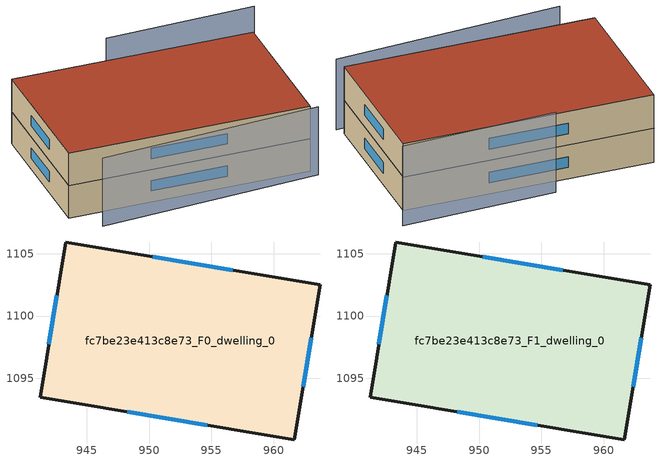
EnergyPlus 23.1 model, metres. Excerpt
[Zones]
fc7be23e413c8e73_F0_dwelling_0
 floor ground (EU_floor_Construction): 963.72,1102.53 961.65,1090.08 941.23,1093.47 943.29,1105.92 z0
 wall outside (EU_wall_Construction): 943.29,1105.92 941.23,1093.47 961.65,1090.08 963.72,1102.53 943.29,1105.92 z0:3
 window (EU_Window_Construction): 942.59,1101.66 941.93,1097.73 / 956.73,1103.69 950.29,1104.76 / 962.36,1094.34 963.01,1098.27 / 948.22,1092.31 954.66,1091.24 z1.03:1.97
fc7be23e413c8e73_F1_dwelling_0
 floor to fc7be23e413c8e73_F0_dwelling_0 (EU_floor_Construction): 963.72,1102.53 961.65,1090.08 941.23,1093.47 943.29,1105.92 z3
 wall outside (EU_wall_Construction): 943.29,1105.92 941.23,1093.47 961.65,1090.08 963.72,1102.53 943.29,1105.92 z3:6
 window (EU_Window_Construction): 942.59,1101.66 941.93,1097.73 / 956.73,1103.69 950.29,1104.76 / 962.36,1094.34 963.01,1098.27 / 948.22,1092.31 954.66,1091.24 z4.03:4.97
 roof outside (EU_roof_Construction): 961.65,1090.08 963.72,1102.53 943.29,1105.92 941.23,1093.47 z6
shading: 942.93,1091 961.9,1089.21 z0:6.3; 964.93,1104.45 952.13,1106.02 z0:7.1
[Building]
EU S2 Campaign: North Axis=0; Terrain=City; Solar Distribution=FullExterior
[Site:Location]
Cape.Town.Intl.AP: Latitude=-33.965; Longitude=18.602; Time Zone=2; Elevation=46
[SizingPeriod:WeatherFileDays]
AnnualSizingPeriod: Begin Month=1; Begin Day of Month=1; End Month=12; End Day of Month=31; Day of Week for Start Day=Monday; Use Weather File Daylight Saving Period=No; Use Weather File Rain and Snow Indicators=No
[MATERIAL]
EU_InternalMass_Material: Roughness=MediumRough; Thickness=0.1; Conductivity=1; Density=1800; Specific Heat=900; Thermal Absorptance=0.9; Solar Absorptance=0.7; Visible Absorptance=0.7
[MATERIAL:NOMASS] Roughness=MediumRough; Thermal Absorptance=0.9; Solar Absorptance=0.7; Visible Absorptance=0.7
Name | Thermal Resistance
EU_wall_NoMass | 0.493876
EU_roof_NoMass | 0.449382
EU_floor_NoMass | 1.25
[WINDOWMATERIAL:SIMPLEGLAZINGSYSTEM]
EU_Window_SimpleGlazing: UFactor=4.4; Solar Heat Gain Coefficient=0.85; Visible Transmittance=0.85
[CONSTRUCTION]
EU_wall_Construction: EU_wall_NoMass
EU_roof_Construction: EU_roof_NoMass
EU_floor_Construction: EU_floor_NoMass
EU_Window_Construction: EU_Window_SimpleGlazing
EU_InternalMass_Construction: EU_InternalMass_Material
[ZONE] Type=1; Multiplier=1; Ceiling Height=autocalculate; Floor Area=autocalculate; Part of Total Floor Area=Yes
Name | Volume
fc7be23e413c8e73_F0_dwelling_0 | 784.295
fc7be23e413c8e73_F1_dwelling_0 | 784.296
[INTERNALMASS] Construction=EU_InternalMass_Construction; Surface Area=261.432
Name | Zone or ZoneList
fc7be23e413c8e73_F0_dwelling_0_EU_InternalMass | fc7be23e413c8e73_F0_dwelling_0
fc7be23e413c8e73_F1_dwelling_0_EU_InternalMass | fc7be23e413c8e73_F1_dwelling_0
[OTHEREQUIPMENT] Fuel Type=Electricity; Design Level Calculation Method=Watts/Area; Power per Zone Floor Area=1; Fraction Latent=0; Fraction Radiant=0; Fraction Lost=0; Carbon Dioxide Generation Rate=0; EndUse Subcategory=EU_Step8_InternalGains
Name | Zone or ZoneList or Space or SpaceList | Schedule
EU_Step8_InternalGain_fc7be23e413c8e73_F0_dwelling_0_f000 | fc7be23e413c8e73_F0_dwelling_0 | EU_Step8_GainSchedule_fc7be23e413c8e73_F0_dwelling_0_f000
EU_Step8_InternalGain_fc7be23e413c8e73_F1_dwelling_0_f000 | fc7be23e413c8e73_F1_dwelling_0 | EU_Step8_GainSchedule_fc7be23e413c8e73_F1_dwelling_0_f000
[ZONEVENTILATION:DESIGNFLOWRATE] Schedule=EU_AlwaysOn; Design Flow Rate Calculation Method=AirChanges/Hour; Air Changes per Hour=0.64; Ventilation Type=Natural; Fan Pressure Rise=0; Fan Total Efficiency=1; Constant Term Coefficient=1; Temperature Term Coefficient=0; Velocity Term Coefficient=0; Velocity Squared Term Coefficient=0; Minimum Indoor Temperature=-100; Maximum Indoor Temperature=100; Delta Temperature=-100; Minimum Outdoor Temperature=-100; Maximum Outdoor Temperature=100; Maximum Wind Speed=40
Name | Zone or ZoneList or Space or SpaceList
EU_ConstantAir_fc7be23e413c8e73_F0_dwelling_0 | fc7be23e413c8e73_F0_dwelling_0
EU_ConstantAir_fc7be23e413c8e73_F1_dwelling_0 | fc7be23e413c8e73_F1_dwelling_0
[HVACTEMPLATE:THERMOSTAT] Constant Heating Setpoint=20; Constant Cooling Setpoint=50
EU_HeatOnly_fc7be23e413c8e73_F0_dwelling_0; EU_HeatOnly_fc7be23e413c8e73_F1_dwelling_0
[HVACTEMPLATE:ZONE:IDEALLOADSAIRSYSTEM] System Availability Schedule=EU_AlwaysOn; Maximum Heating Supply Air Temperature=50; Minimum Cooling Supply Air Temperature=13; Maximum Heating Supply Air Humidity Ratio=0.0156; Minimum Cooling Supply Air Humidity Ratio=0.0077; Heating Limit=NoLimit; Cooling Limit=NoLimit; Heating Availability Schedule=EU_AlwaysOn; Cooling Availability Schedule=EU_CoolingOff; Dehumidification Control Type=ConstantSensibleHeatRatio; Cooling Sensible Heat Ratio=0.7; Dehumidification Setpoint=60; Humidification Control Type=None; Humidification Setpoint=30; Outdoor Air Method=None; Outdoor Air Flow Rate per Person=0.00944; Outdoor Air Flow Rate per Zone Floor Area=0; Outdoor Air Flow Rate per Zone=0; Demand Controlled Ventilation Type=None; Outdoor Air Economizer Type=NoEconomizer; Heat Recovery Type=None; Sensible Heat Recovery Effectiveness=0.7; Latent Heat Recovery Effectiveness=0.65
Name | Template Thermostat
fc7be23e413c8e73_F0_dwelling_0 | EU_HeatOnly_fc7be23e413c8e73_F0_dwelling_0
fc7be23e413c8e73_F1_dwelling_0 | EU_HeatOnly_fc7be23e413c8e73_F1_dwelling_0
[SIZING:ZONE] Zone Cooling Design Supply Air Temperature Input Method=SupplyAirTemperature; Zone Cooling Design Supply Air Temperature=13; Zone Heating Design Supply Air Temperature Input Method=SupplyAirTemperature; Zone Heating Design Supply Air Temperature=50; Zone Cooling Design Supply Air Humidity Ratio=0.008; Zone Heating Design Supply Air Humidity Ratio=0.008; Cooling Design Air Flow Method=DesignDay; Cooling Design Air Flow Rate=0; Cooling Minimum Air Flow per Zone Floor Area=0.000762; Cooling Minimum Air Flow=0; Cooling Minimum Air Flow Fraction=0.2; Heating Design Air Flow Method=DesignDay; Heating Design Air Flow Rate=0; Heating Maximum Air Flow per Zone Floor Area=0.002032; Heating Maximum Air Flow=0.141576; Heating Maximum Air Flow Fraction=0.3; Account for Dedicated Outdoor Air System=No; Dedicated Outdoor Air System Control Strategy=NeutralSupplyAir; Dedicated Outdoor Air Low Setpoint Temperature for Design=autosize; Dedicated Outdoor Air High Setpoint Temperature for Design=autosize; Zone Load Sizing Method=Sensible Load Only No Latent Load; Zone Latent Cooling Design Supply Air Humidity Ratio Input Method=HumidityRatioDifference; Zone Cooling Design Supply Air Humidity Ratio Difference=0.005; Zone Latent Heating Design Supply Air Humidity Ratio Input Method=HumidityRatioDifference; Zone Humidification Design Supply Air Humidity Ratio Difference=0.005
fc7be23e413c8e73_F0_dwelling_0; fc7be23e413c8e73_F1_dwelling_0
[SCHEDULE:CONSTANT]
Name | Hourly Value
EU_AlwaysOn | 1
EU_CoolingOff | 0
[SCHEDULE:FILE] Column Number=1; Rows to Skip at Top=0; Number of Hours of Data=8760; Column Separator=Comma; Interpolate to Timestep=No; Minutes per Item=60; Adjust Schedule for Daylight Savings=Yes
Name | File
EU_Step8_GainSchedule_fc7be23e413c8e73_F0_dwelling_0_f000 | ../../schedules/fc7be23e413c8e73/fc7be23e413c8e73_F0_dwelling_0_f000_gain.csv
EU_Step8_GainSchedule_fc7be23e413c8e73_F1_dwelling_0_f000 | ../../schedules/fc7be23e413c8e73/fc7be23e413c8e73_F1_dwelling_0_f000_gain.csv
